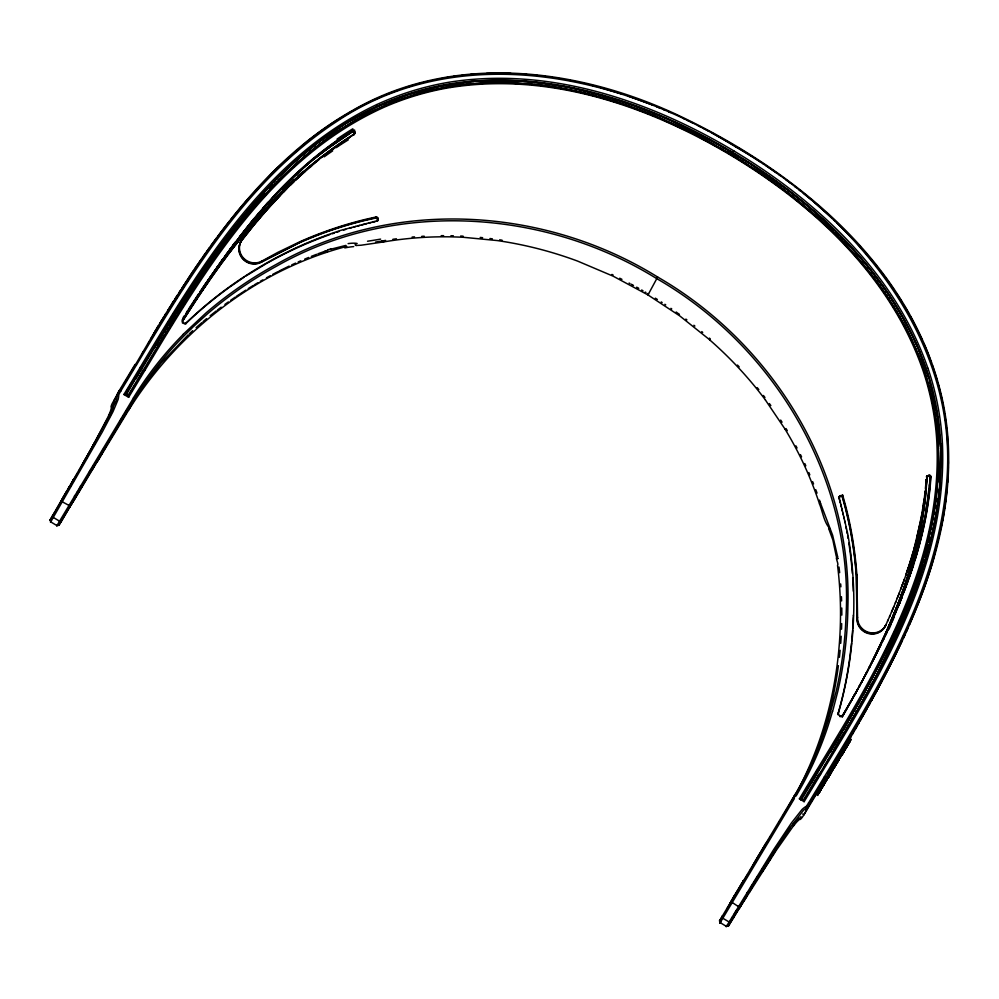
<?xml version="1.0" encoding="UTF-8"?>
<svg xmlns="http://www.w3.org/2000/svg" width="999" height="999" viewBox="0 0 999 999"><rect width="100%" height="100%" fill="white"/><g stroke="black" fill="none" stroke-linecap="round" stroke-linejoin="round"><path stroke-width="1.5" d="M948.376 463.461L947.377 435.864M856.967 618.518L857.567 617.382A14.997 14.498 28.2 0 0 886.063 624.587L885.464 625.724A14.997 14.498 28.2 0 1 856.967 618.518L856.28 576.136A392.495 379.295 28.2 0 0 845.166 507.43L842.082 496.291L842.681 495.154L840.321 495.704A1.498 1.449 28.2 0 0 839.272 497.49L838.661 498.626M857.567 617.382L856.88 574.999M948.313 467.27L947.576 482.654M841.52 629.22L841.695 623.576M853.321 615.184L853.296 616.283M853.258 617.382L852.721 628.271M926.023 479.508L925.623 488.099M926.023 480.119L925.561 488.811M930.007 478.196L930.119 476.186M930.331 477.609L930.319 477.734A1.498 1.449 28.2 0 0 928.446 476.311L926.36 476.785M926.61 476.336L929.058 475.174A1.498 1.449 28.2 0 1 930.918 476.723C928.583 516.283 918.131 554.982 904.033 591.883M930.131 477.435L929.744 482.205M840.721 643.306L841.183 636.276M926.972 475.661C925.311 503.284 920.017 530.656 911.6 557.017M118.669 395.979L118.631 396.503A17.408 16.821 28.2 0 1 118.094 399.525L112.987 411.7L102.148 432.23L50.487 522.265L51.424 520.854M852.584 630.406L851.722 641.008M116.983 396.291L116.945 396.84A15.697 15.172 28.2 0 1 116.296 400.025L108.317 417.557L89.336 452.16M929.882 481.318L925.436 516.108L916.033 555.606M939.897 484.265L940.733 451.848M925.349 492.095C923.163 520.117 916.982 547.714 908.491 574.462M925.661 486.326L926.048 481.568M926.298 481.106L925.549 489.448M939.884 484.815L940.671 449.962M929.42 486.201L929.582 484.203M937.324 485.089L937.349 485.439A366.396 354.595 31.6 0 1 936.812 491.296M939.859 485.114L938.66 496.953M939.797 485.564L936.388 512.674L930.106 542.432M947.277 486.563L945.566 502.31M937.299 486.038L937.287 486.188A371.166 358.067 26.9 0 1 929.832 532.617L929.47 534.552M929.245 488.199L928.171 497.977M839.435 657.305L840.134 650.312M923.675 503.409L924.1 499.15M851.523 643.131L849.774 657.941A420.217 406.094 28.2 0 1 838.099 713.473A2.498 2.423 28.2 0 0 838.086 714.784M924.649 495.841L925.199 491.096M925.436 490.634L921.153 519.043L914.272 547.677M923.513 504.732C915.746 569.355 889.56 630.069 859.003 686.937M924.325 509.278L924.649 506.618M938.448 498.414L935.027 520.054M927.921 499.862L922.189 531.705L913.024 565.434M838.411 665.646C834.202 697.652 826.111 729.183 813.973 759.115M945.379 503.621L944.617 508.966M923.538 504.133L924.038 500.586M922.614 510.052L923.363 505.319M944.405 510.302L942.556 521.053M922.202 512.412L916.732 538.299M920.379 528.284L924.387 502.097A318.369 307.979 11.4 0 0 925.311 491.471M920.803 527.884L924.999 501.56L926.885 477.472C925.361 515.022 916.807 551.997 904.207 587.3M942.307 522.402L933.241 559.865M934.602 522.465L931.905 535.089M928.733 541.658L929.32 538.923M927.484 541.92L927.696 540.958M928.059 540.584L920.216 570.392L909.527 601.648M929.994 532.017L928.558 538.386M927.259 542.894L919.954 570.679L910.551 598.851M925.586 549.138L927.172 542.332M928.121 544.393L925.149 556.668M929.107 535.864L928.658 537.787M931.518 536.625L930.581 540.496M928.421 538.748L927.859 541.246M928.096 540.297L928.333 539.335M863.024 700.449C889.122 652.971 912.262 603.296 925.249 550.499M927.721 541.62L926.885 545.054M930.281 541.858L929.619 544.368M927.472 542.582L926.135 547.902M929.794 543.781L928.358 549.175M926.498 546.403L924.687 553.059M923.688 562.1L924.412 559.378M928.546 548.576L927.572 552.047M832.617 711.425L837.849 691.183A419.78 405.656 28.2 0 0 847.889 606.655C852.047 472.115 773.026 343.506 657.654 277.035C544.255 206.618 393.406 197.727 276.211 264.423A419.78 405.656 28.2 0 0 206.006 312.949L183.142 334.353M928.021 550.499L926.772 554.907M925.374 550.749L920.366 567.682M914.884 546.54L910.189 561.663M927.234 553.359L925.948 557.779M921.777 568.868L922.939 564.81M926.423 556.218L925.111 560.626M923.875 555.894L922.214 561.563M915.171 559.365C923.213 532.717 928.908 505.232 930.556 477.41A1.498 1.449 28.2 0 0 928.683 475.861M911.55 564.435L909.827 570.179M925.598 559.065L924.55 562.537M915.621 557.042L912.574 566.87M932.816 561.326C914.909 621.965 885.052 678.246 852.909 732.404M828.009 721.216L836.213 691.158A418.881 404.807 28.2 0 0 845.953 617.644C854.232 480.082 774.924 346.503 656.73 278.621C543.781 208.479 393.519 199.6 276.773 266.046A418.381 404.308 28.2 0 0 206.83 314.398L191.396 328.446M921.39 570.217L912.636 596.977L904.307 618.681M912.212 555.881L905.868 575.099M924.475 562.862L922.789 568.219M923.888 564.76L921.577 572.002M921.353 564.385L919.579 570.017M908.715 566.308L910.426 561.213M908.928 573.051L907.092 578.771M912.112 568.306L912.524 567.095M908.69 574.263L905.181 584.477M911.637 569.742L912.062 568.518M922.114 570.417L920.329 575.774M908.416 578.359L903.521 592.732M913.498 565.247L898.688 605.357M919.467 570.479L916.782 578.421M908.341 567.457L905.631 575.549M907.442 570.479L908.953 565.846M911.175 571.178L911.6 569.954M911.138 571.378L908.765 578.321M918.543 573.276L915.808 581.218M920.878 574.188L919.692 577.659M906.805 579.994L898.488 602.847M910.663 572.814L908.266 579.745M919.617 577.946L918.406 581.418M918.331 581.693L918.98 579.82M904.008 580.169L906.23 574.425M904.857 585.701L903.208 590.134M904.357 587.125L902.172 592.981M908.228 579.919L906.755 584.003M915.696 581.63L911.637 592.719A612 591.982 33.4 0 1 905.331 608.728M917.744 583.291L916.42 587.025M907.729 581.343L906.243 585.414M917.669 583.553L914.36 592.632M719.942 923.064L794.43 798.488M902.347 584.765L904.257 579.707M904.619 579.033L898.888 593.93M902.834 591.396L901.148 595.804M902.322 592.819L900.087 598.638M906.193 585.589L904.669 589.66M912.811 589.56L913.835 586.788M905.156 588.411L905.681 587M915.658 589.16L913.873 593.906M900.636 589.36L902.596 584.315M902.134 596.628L898.725 605.644M904.145 591.071L904.632 589.822M900.748 597.065L885.701 633.354L867.794 670.317M911.662 592.732L911.525 593.081A619.005 597.377 24.7 0 1 905.231 609.04M914.185 593.131L913.498 594.917M904.107 591.233L903.071 593.893M913.111 595.928L913.423 595.154M899.687 599.887L897.939 604.258M903.571 592.644L902.534 595.304M912.724 596.927L911.55 599.962M902.497 595.454L900.886 599.512M897.09 598.513L899.125 593.481M899.5 592.807L895.254 603.071M896.827 607.08L898.051 604.12M901.947 596.853L898.213 606.131M911.163 600.961L911.475 600.187M910.763 601.972L911.088 601.198M897.489 605.531L892.806 616.97M910.364 602.984L910.688 602.197M917.382 605.731C943.805 540.896 957.616 468.481 942.282 399.125C913.223 269.48 802.759 176.336 688.274 120.142C585.564 68.881 455.919 50.574 352.697 110.365C283.117 149.475 231.393 213.287 187.949 278.921M909.964 603.983L910.289 603.196M841.033 737.836C894.08 648.701 945.978 550.412 940.733 443.581M909.565 604.994L907.929 609.003M901.91 597.602L895.753 612.362M916.682 607.479L909.29 625.112M908.341 608.004L908.753 607.005M895.604 610.252L891.42 620.267M899.525 602.959L896.852 609.427M838.311 760.289L839.51 758.378L836.962 763.099M907.866 609.215L903.733 619.005M812.274 763.224L813.411 760.489M895.853 601.935L891.445 612.162M901.21 626.123L903.783 619.917M898.576 622.439L899.812 619.467M907.042 611.213L902.871 620.991M892.007 622.202L894.367 616.583M895.466 612.724L896.815 609.552M891.695 611.713L893.98 606.493M832.929 766.071L833.978 764.26M901.91 616.945L903.583 612.999M902.01 616.67L903.683 612.699M899.912 625.799L903.258 617.794A617.132 596.803 30.9 0 0 909.602 601.685M891.495 620.167L888.598 626.823M895.429 612.837L892.631 619.293L896.128 611.675M898.039 633.491L899.624 629.807M108.779 415.472L88.574 453.946M889.485 616.695L892.057 611.026M889.01 629.17L891.42 623.601M833.466 765.197L834.49 763.386M890.084 623.451L887.162 630.094M894.03 616.121L891.195 622.564M902.809 621.178L899.35 628.945M898.563 624.575L900.199 620.891M898.188 629.782L885.351 657.554M902.397 638.511L904.07 634.727M887.487 621.216L890.097 615.559M901.935 623.164L898.463 630.918M893.618 634.028L894.942 631.068M908.316 627.322L906.355 631.718M891.645 638.086L893.256 634.477M887.212 630.007L881.218 643.094M889.684 626.161L893.118 618.618M896.802 628.508L898.463 624.825M109.128 418.306L109.428 417.644M885.464 625.724L888.099 620.079M888.248 629.095L889.697 625.923M891.408 638.948L892.294 636.987M896.715 628.758L893.193 636.363M897.564 632.904L898.401 631.081M905.369 633.903L903.383 638.249M888.223 629.17L882.167 642.07M886.563 632.954L890.047 625.486M888.386 645.217L891.12 639.285M889.597 642.869L890.958 639.934M893.156 644.355L894.804 640.771M884.277 636.538L879.694 646.328M894.929 632.679L889.497 644.193M895.741 636.85L896.59 635.027M896.74 650.973L899.025 646.028M885.214 635.664L886.725 632.417M889.11 649.712L903.121 617.981A612.474 591.346 24.8 0 0 909.427 601.898M895.678 637L893.893 640.796M897.464 649.487L880.768 683.266M902.372 640.409L897.814 650.024M886.712 648.938L888.086 646.016M886.85 648.751L888.236 645.816M883.391 639.66L886.925 632.267M887.174 647.814L881.83 658.978M892.956 642.769L893.83 640.933M893.855 657.092L896.165 652.21M884.864 652.846L886.101 650.237M879.732 646.266L871.852 662.362M886.225 650.049L882.979 656.73M891.283 640.496L887.611 648.089M892.02 644.73L892.906 642.894M891.071 646.69L891.97 644.855M733.141 152.36L731.693 155.082M880.194 646.278L883.765 638.973M887.324 653.508L883.441 661.463M731.693 154.857C652.072 106.106 547.902 70.242 450.174 86.389A285.065 275.487 28.2 0 0 383.691 106.056C291.671 146.603 229.308 230.707 177.61 313.636M893.268 658.316L875.524 693.181L855.269 729.32M889.172 650.611L890.072 648.776M896.915 651.86L891.845 662.1M880.581 645.354L875.012 656.555M881.081 660.614L883.104 656.555M885.701 651.985L887.537 648.276M889.122 650.736L887.237 654.532M873.451 659.165L875.037 655.968M876.947 652.797L880.556 645.591M881.505 665.359L883.516 661.35M835.301 765.384L834.352 767.032L835.951 764.26M879.894 663.036L881.193 660.451L867.494 686.987M885.626 652.16L880.843 661.675M887.199 654.645L885.289 658.428M876.473 653.683L877.097 652.422M877.859 667.057L879.157 664.485M881.568 665.259L877.072 674.113M871.041 663.96L871.877 662.325M879.257 664.335L867.182 687.574M885.251 658.541L883.316 662.325M873.7 659.228L877.322 652.122M841.258 755.931L842.057 754.745M869.43 667.145L870.241 665.546L868.618 668.731M873.925 658.728L874.562 657.467M891.058 663.673L888.673 668.343M873.388 659.765L874.2 658.154M883.278 662.424L881.33 666.221M872.951 660.614L873.276 659.977M880.781 661.825L877.859 667.482M878.62 671.103L875.574 677.022M871.74 662.949L872.564 661.363M875.236 672.215L871.253 679.907M882.279 664.372L880.319 668.156M870.429 665.546L874.063 658.541M847.714 745.179L850.386 740.759L847.289 745.629L845.841 744.767L846.39 743.855L845.379 745.803M887.874 669.892L885.701 674.088M792.956 798.064L719.442 920.978L720.779 918.955M866.145 673.488L866.995 671.877M870.803 664.772L867.144 671.753M880.281 668.244L878.308 672.04M848.351 740.783L848.913 739.897L850.224 740.858L851.073 739.447C849.762 736.887 846.528 741.67 849.6 741.608L850.224 740.858M866.97 671.902L862.824 679.819M869.804 666.695L870.304 665.734M877.796 667.607L874.837 673.251M874.063 679.919L875.624 676.935M869.255 667.732L870.092 666.146M159.066 339.535L158.903 339.835A66.084 0.849 -59 0 1 156.319 344.655M836.925 745.079L836.6 745.679A66.608 0.874 -59 0 1 834.265 750.049M874.113 679.844L869.455 688.611M878.271 672.115L876.26 675.898M884.964 675.474L882.791 679.607M748.014 893.131L728.259 926.248L747.127 895.791M820.029 791.196L820.354 790.534L817.469 795.454L821.24 789.023M69.218 486.775L49.962 520.204L52.41 516.283M90.06 451.223L95.23 441.745A2.997 2.897 28.2 0 0 95.03 444.068M865.896 674.088L867.269 671.515M866.745 672.502L867.582 670.916M843.568 748.85L841.096 752.896M842.869 753.396L847.414 745.791M877.709 689.06L882.055 680.968M102.785 451.436L58.741 525.499L61.251 521.565M863.66 678.234L861.138 682.966M875.236 677.834L876.223 675.973M848.775 743.468L843.606 751.922M865.221 675.361L865.733 674.4M871.765 679.02L873.251 676.248M874.2 679.77L875.199 677.909M829.844 774.737L830.856 773.126L827.746 778.283L834.227 767.02L832.754 766.146L829.782 770.991M876.985 690.421L874.824 694.48M64.448 495.129L60.664 502.047A2.997 2.897 28.2 0 1 61.426 501.423M70.642 485.014L71.453 483.516M71.641 483.179L73.639 479.445M86.076 457.892L82.318 464.81A2.997 2.897 28.2 0 1 83.367 463.773M150.837 339.161L152.298 336.438M152.46 336.126L153.272 334.615M153.596 334.016L156.119 329.707L154.033 333.678M69.58 505.032A2.997 2.897 28.2 0 1 69.443 507.704L72.365 502.272A2.997 2.897 28.2 0 0 72.665 500.062M61.301 521.49L82.817 484.877A2.997 2.897 28.2 0 1 80.345 486.263M92.12 468.094A2.997 2.897 28.2 0 1 91.858 470.454L95.941 463.049M99.525 457.829L105.257 447.639A2.997 2.897 28.2 0 1 103.446 448.938M57.368 525.037L56.693 526.023L133.441 398.027L134.54 399.15L128.834 409.802L97.065 462.087M185.864 323.876L186.563 322.552A423.014 408.791 28.2 0 1 266.558 263.062A404.483 390.871 28.2 0 1 341.159 230.245L377.023 220.767A1.498 1.449 28.2 0 0 378.109 219.006L377.847 218.057A1.498 1.449 28.2 0 0 376.061 216.97L366.158 219.206A392.495 379.295 28.2 0 0 300.05 241.671L277.747 252.41L262.163 260.951L261.551 262.088A14.997 14.498 28.2 0 1 241.783 240.409L257.879 220.017M354.258 134.378A1.498 1.449 28.2 0 0 354.308 133.479L354.033 132.455A1.498 1.449 28.2 0 0 351.785 131.531L352.397 130.407A1.498 1.449 28.2 0 1 354.645 131.319L354.92 132.343A1.498 1.449 28.2 0 1 354.295 133.916L353.683 135.052M354.033 132.455L354.645 131.319M354.308 133.479L354.92 132.343M365.559 220.342L375.449 218.094L376.061 216.97M377.335 221.266A1.498 1.449 28.2 0 0 377.497 220.142L377.847 218.057M377.497 220.142L378.109 219.006M736.313 146.741L736.013 147.14C619.63 74.475 459.115 40.06 337.849 120.754C248.351 178.921 191.658 272.565 138.074 362.312L120.817 390.934L118.993 391.084M840.321 495.704L839.709 496.84L842.082 496.291M928.446 476.311L929.058 475.174M930.306 477.859L930.918 476.723M730.719 902.222L730.169 903.233A2.997 2.897 28.2 0 1 730.818 902.509M740.858 885.539L741.77 883.84M741.945 883.491L742.682 882.142M742.881 881.568L743.593 880.431A2.997 2.897 28.2 0 0 743.194 881.667M752.846 865.683L753.758 863.985M753.945 863.648L757.592 857.204M763.149 848.651L765.709 843.78L757.717 856.98M765.796 843.643L766.071 843.218A2.997 2.897 28.2 0 0 765.721 845.266M837.749 714.123L838.461 712.799A2.498 2.41 28.2 0 0 843.006 714.772L845.579 710.376M832.479 711.388A370.991 358.516 28.2 0 1 796.603 795.017L795.029 794.53L787.249 808.703M843.006 714.772L842.194 716.832M739.098 905.643A2.997 2.897 28.2 0 1 739.098 908.615L743.206 901.21M863.873 677.846L867.519 671.078M750.749 887.262A2.997 2.897 28.2 0 0 752.722 885.951L749.799 891.395A2.997 2.897 28.2 0 1 746.802 892.694M772.564 855.556L775.998 849.275A2.997 2.897 28.2 0 1 774.65 850.361M814.06 783.341L842.07 736.001M818.905 788.998L820.404 789.897L818.905 788.998L825.087 778.721M824.637 779.457L826.273 776.573M820.142 790.371L818.643 789.472L816.97 792.607L818.468 793.506L834.227 767.02M836.388 760.626L837.836 761.488L833.703 768.531L832.242 767.657L832.642 766.907M818.468 793.506L820.991 788.973M835.514 762.237L834.889 763.348M822.102 787.799L828.608 776.698M826.735 779.47L823.638 784.602M825.399 782.167L823.026 786.288M825.574 781.867L824.3 780.544M825.898 781.193L827.572 778.059M841.433 752.559C842.07 750.436 844.43 753.958 841.995 754.67M843.568 749.138C840.871 753.421 844.492 747.177 842.894 749.849M844.992 745.928L845.504 745.079L846.952 745.941L842.956 752.846L841.458 752.035L845.966 744.105L848.014 740.908L849.462 741.77L851.073 739.447M832.329 770.853L833.278 769.093L832.067 767.744M836.55 763.511L834.952 766.071L836.151 764.16M838.124 761.25L839.372 758.94L837.874 761.288M859.44 686.126L860.301 684.527L859.165 686.65M863.348 678.845L864.197 677.285M867.232 687.474L860.676 699.55M837.112 759.003L838.523 756.83M831.705 771.553L833.528 768.618L831.905 767.544M873.138 681.755L871.078 685.539M840.609 753.696L839.834 755.044L841.121 752.784M158.479 340.634L158.616 340.384A66.121 0.837 -59.1 0 0 159.703 338.112M861.638 681.992L862.499 680.419L859.053 686.725M870.166 681.992L863.935 693.356M836.163 746.49L836.238 746.353A66.646 0.824 -59.1 0 0 837.437 743.893M866.345 694.38L867.382 692.457M878.62 687.374L876.56 691.146M860.614 683.828L864.247 677.172M855.094 694.143L858.591 687.699M863.036 695.217L865.171 691.308M870.029 687.462L871.053 685.601M857.741 689.26L842.294 716.857M833.878 745.454L833.266 746.565M871.29 700.973L875.261 693.518M160.127 342.819L160.34 342.42A58.566 0.737 -59.1 0 1 158.504 345.804M863.086 695.142L843.643 729.445M868.98 689.385L870.004 687.524M864.809 697.202L861.6 702.996M854.295 695.541L856.018 692.407M868.955 689.435L866.87 693.219M869.929 703.446L868.581 705.893M857.379 689.685L860.988 683.154M852.547 698.688L853.421 697.115L848.139 706.53M862.349 701.673L851.048 721.678M855.569 692.994L856.43 691.433M862.337 696.216L863.898 693.431M865.783 695.179L863.66 698.95M860.002 705.868L861.625 702.946M872.651 698.214L870.741 701.635M867.232 708.316L865.309 711.75M854.17 695.404L857.741 689.01M856.705 706.643L858.865 702.772M89.86 451.585L79.158 470.479M854.682 694.555L852.934 697.664M859.128 701.922L860.701 699.138M856.742 706.58L853.97 711.463M861.513 702.772L862.574 700.898M858.416 708.691L855.931 713.086M869.505 703.845L867.656 707.105M864.672 712.886L862.137 717.357M86.364 457.38L86.975 456.293M90.547 450.025L95.217 441.745M87.974 454.545L86.001 458.391M850.998 700.998L854.532 694.73M858.253 703.446L859.065 702.035M860.926 703.796L861.475 702.846M90.534 449.925L88.087 454.345A6.044 5.844 28.2 0 1 88.499 454.37M84.44 461.138L85.39 459.478M851.173 700.774L852.047 699.225M847.239 708.104L845.828 710.576M89.198 452.285L71.166 483.628M84.378 461.263L83.891 462.112M850.286 702.322L851.36 700.324M856.593 706.355L857.404 704.957M852.896 713.361L848.975 720.192M858.703 707.704L859.802 705.781M853.421 717.494L854.27 715.996M826.66 776.735L826.235 777.497L826.697 776.822M865.259 711.313L866.433 709.253M860.326 720.541L861.538 718.431M829.919 774.787L829.457 775.486L831.368 772.277M70.442 485.377L69.48 487.05M848.476 705.481L850.823 701.248M845.566 711.038L842.956 715.571M853.433 717.469L850.886 721.89M844.605 746.653L845.504 745.079M842.856 750.199L843.743 748.651M845.291 745.654L846.702 743.206M834.952 765.933L836.6 763.161M849.6 741.608L845.341 748.95L846.19 747.552M151.311 338.436L152.323 336.663M68.057 489.498L69.418 487.15M792.257 800.199C815.271 760.439 829.707 715.983 836.363 670.604C841.408 635.801 841.92 600.324 837.549 565.434C839.297 564.123 834.128 556.418 837.612 556.78M847.189 707.729L849.237 704.033M854.095 710.726L854.907 709.315M855.893 712.599L857.005 710.676M834.54 763.536L833.491 765.184L834.053 764.135M862.924 715.384L864.085 713.361M857.941 724.7L859.128 722.639M64.51 495.017L65.31 493.643M77.635 473.139L74.962 477.772M845.878 709.977L848.176 705.868M850.411 722.776L845.978 730.419M833.591 764.872L834.128 763.998M838.71 756.867L840.484 753.845M835.152 765.596L835.763 764.585M840.147 757.729L842.219 754.282M72.727 481.618L74.413 478.708M844.143 712.986L846.615 708.578M850.723 716.545L852.397 713.673M846.74 724.063L847.876 722.09M853.633 716.495L854.757 714.572M848.351 726.273L850.062 723.326M833.616 765.009L834.989 762.537M860.651 719.292L861.762 717.382M856.767 726.723L853.895 731.693M843.231 752.622L844.093 751.323L842.469 750.736M65.497 493.319L66.121 492.245M69.206 487.687L67.92 489.747M82.792 464.011L82.405 464.672M833.765 764.772L834.39 763.548M845.703 745.416L846.315 744.155M71.179 483.441L68.294 488.548M71.516 483.017L73.639 479.445A2.997 2.897 28.2 0 0 73.414 481.78M65.459 494.093L67.52 490.422M65.934 493.131L58.029 506.78M795.029 794.53L794.055 796.191M842.132 716.433L844.03 713.024M796.503 794.954L795.529 796.615M848.188 720.891L849.862 718.019M843.918 728.895L845.629 725.961M850.798 721.365L852.209 718.955M846.665 729.17L844.942 732.105M841.595 752.172L842.157 751.485M852.534 734.028L853.933 731.593M837.637 761.675L839.51 758.378M63.661 497.027L64.323 495.904M62.575 498.888L62.113 499.662M72.527 501.985L75.312 497.29A6.031 5.832 28.2 0 0 74.376 496.053M841.17 733.666L843.93 728.858M834.59 763.211L834.889 762.649L834.265 763.723M849.837 738.598L852.821 733.516M819.505 792.132C817.994 794.055 821.69 788.748 820.429 790.346M835.863 764.385L836.375 763.536M831.081 772.839L832.267 770.978M844.093 751.323L842.731 753.546M55.869 510.439L57.318 507.979M55.132 511.688L53.759 514.01M657.654 277.035L647.976 294.93L679.707 315.871L709.577 339.71M376.735 104.608A290.06 280.307 28.2 0 1 449.887 82.093C549.138 66.621 649.275 100.4 733.766 150.861L732.554 152.972L732.954 152.472M847.327 722.364L843.93 728.121M842.232 731.755L838.735 737.786M849.088 724.275L847.939 726.223M829.307 772.277C830.057 770.953 828.658 773.476 830.743 773.476L829.607 775.137M841.47 752.359L840.072 754.782M850.661 737.175L851.198 736.263M825.649 781.73L826.71 779.919M832.279 770.704L831.83 771.465L830.356 770.579M96.041 462.874L97.602 460.264M733.104 897.789L734.09 896.103M740.247 886.588L740.659 885.888A2.997 2.897 28.2 0 0 740.346 886.662M786.65 809.714L783.191 815.534M846.228 729.133L847.939 726.236M841.071 738.748L843.493 734.64M854.769 729.345L849.088 738.835M848.513 740.846L850.137 738.074M836.413 763.436L836.987 762.474M843.606 752.147L842.594 753.77L842.956 753.071M846.553 747.202L847.464 745.604M734.253 895.816L735.913 893.056M791.533 801.46L789.734 805.594M839.672 736.113L834.028 745.679M841.508 737.911L836.338 746.603M828.783 773.401L829.42 772.277L829.095 772.814M845.429 745.654L846.141 744.455M830.906 773.164L830.444 773.925M830.768 773.376L829.694 774.974M53.459 514.51L52.597 515.959M841.071 732.929L842.781 730.057M837.961 738.998L835.389 743.306M842.769 734.939L844.492 732.042M835.164 762.2L834.64 763.373M840.921 753.171L841.408 752.297M845.504 745.878L846.253 744.317M819.542 791.82L819.942 791.146L819.43 792.257M837.062 762.374L837.549 761.525M145.492 367.632L143.868 370.342M146.703 365.609L149.226 361.401M149.862 360.327L151.199 358.104M778.995 822.564L779.894 821.053M838.773 736.775C892.532 646.403 945.466 546.241 937.861 437.787A285.065 275.487 28.2 0 0 924.1 370.055C891.57 276.099 815.059 204.62 731.58 154.508L731.018 155.407C647.577 105.619 548.663 71.978 450.649 87.487M835.526 761.625L837.299 758.653M847.839 740.921L849.799 737.712M845.566 745.641L846.64 743.78L845.903 745.017M819.679 791.583L820.654 789.972M842.457 753.883L841.682 754.682L840.271 753.783M847.764 745.029L847.302 746.053M133.441 368.281L134.341 366.795M131.718 371.153L132.567 369.742M142.258 353.571L143.344 351.76M138.249 371.978L138.674 371.266M140.547 375.886L139.76 377.197M140.946 375.224L141.346 374.55M141.758 373.863L142.17 373.176M143.007 371.778L143.431 371.066M151.86 356.993L155.357 351.173M839.734 735.039L801.248 798.713L799.4 798.838L816.171 771.028C877.584 670.054 944.592 560.327 936.562 437.525A283.579 274.038 28.2 0 0 922.876 370.142C890.446 276.523 814.185 205.344 731.018 155.407M837.037 739.647L838.198 737.737M831.755 749.475L834.515 744.755M840.459 738.798L837.574 743.581A66.121 0.824 -59 0 1 837.374 744.317M834.09 750.436L835.751 747.577M848.051 740.646L827.921 773.85M848.238 740.783L848.638 739.859M840.659 753.82L841.695 751.822M839.709 755.619L840.908 753.608M122.253 386.863L113.287 401.735A15.972 15.435 28.2 0 0 111.014 406.868M123.814 384.265L129.296 375.187M130.894 372.54L130.082 373.876L156.206 329.333M450.636 87.45A283.566 274.026 28.2 0 0 384.503 107.055C272.315 157.318 206.406 267.495 145.792 368.868L128.646 397.302L123.913 394.48C190.21 285.027 256.019 161.938 376.723 104.57M134.64 377.984L134.266 378.609L135.727 379.033L157.417 342.819M135.402 376.71L135.789 376.061M162.038 334.066L125.762 394.343L123.913 394.48M159.815 337.862L160.252 337.15M155.107 346.628L155.544 345.916M162.213 338.748L164.148 335.539M128.646 397.302L127.922 395.629L166.471 331.718M162.275 338.636L161.85 339.335A65.235 0.824 -59.1 0 1 159.528 343.756M138.237 379.707L137.874 380.319L143.581 369.667L145.055 370.105M138.611 379.096L139.373 377.834M129.258 394.593L136.314 382.917M89.423 471.903L90.822 469.592M80.644 488.424L82.817 484.89M97.64 460.189L134.54 399.15M73.239 501.673L99.425 457.979A6.031 5.832 28.2 0 1 98.414 457.942M766.171 843.905L768.556 839.959M769.705 838.036L770.841 836.151M755.856 861.026L759.889 854.145M761.163 852.222L762.449 850.087M763.711 848.001L764.959 845.941M805.818 789.435L808.166 785.551M801.023 800.274L832.791 747.627M820.529 774.45L804.12 801.673L803.408 799.999L819.055 774.025L820.529 774.45C881.705 673.95 947.926 565.259 942.407 443.206A290.072 280.319 28.2 0 0 927.971 368.294M803.958 800.261L805.519 797.664M807.08 795.067L808.653 792.469M810.214 789.872L812.562 785.976M833.228 751.772L834.59 749.5M736.013 147.14C856.155 215.722 963.048 343.381 945.891 489.572C934.864 595.104 878.446 687.974 824.387 776.76L808.715 802.734L809.827 803.845L803.758 815.072M806.568 807.567L808.129 804.969M836.113 760.651L837.424 758.453M844.654 746.478L846.103 747.339L846.952 745.941M817.557 791.982L815.871 794.655L817.806 791.208M828.496 773.613L829.033 772.814M835.451 762.037L834.939 762.911M817.432 792.419L804.12 814.485L802.647 814.06M837.724 761.275L838.573 759.839M841.682 754.682L842.956 752.846M822.09 787.587L823.126 785.863M820.778 790.009L825.049 782.592M827.447 778.77L826.086 777.672M834.627 767.057L838.061 761.363M147.914 344.18L149.101 342.207M127.223 390.259L128.784 387.674M130.345 385.077L131.918 382.492M160.315 337.025L164.46 330.194M126.324 394.605L141.433 368.381L140.335 367.27M156.806 348.751L158.317 346.141M159.328 344.468L160.202 343.032M103.072 451.186L105.245 447.652M752.397 866.745L753.733 864.31M756.168 860.314L754.894 862.412A6.031 5.832 28.2 0 1 755.669 862.487M727.06 908.678L730.918 902.297M733.728 897.077A2.997 2.897 28.2 0 0 733.091 897.801L731.081 901.535L735.726 894.13M736.063 893.581L738.536 889.684M739.285 888.448L743.019 882.267M745.229 878.62L747.414 874.999M750.274 870.254L751.698 867.906M754.757 862.636L754.145 863.648M810.851 781.106L811.225 780.481M814.098 783.416L814.485 782.779M815.284 781.468L815.684 780.806M749.287 892.244L749.799 891.408M824.949 778.983L829.557 771.678L828.159 773.713M825.823 778.021L825.374 778.758C825.773 775.649 828.658 780.207 829.557 775.386M833.94 765.172L835.052 763.323M837.924 760.938L838.323 760.239M820.191 790.733L820.616 790.097M843.019 752.884L843.418 752.222M841.645 755.419L838.511 759.977M156.031 329.558L158.329 325.836M151.111 338.848L153.471 334.952M157.417 342.807L159.166 339.922M156.331 344.717L161.513 336.089M158.591 340.896L159.753 338.973M732.18 899.999L731.593 900.948M813.623 776.523L814.048 775.823M816.795 771.29L817.994 769.317M816.92 778.758L817.769 777.347M818.206 776.635L818.643 775.911M819.992 773.688L821.79 770.729M824.325 766.57L825.624 764.435M826.298 763.323L829.732 757.667M743.368 900.948L744.779 898.625M831.455 768.743L832.017 767.819L833.478 768.693M833.391 765.833L835.301 762.587M825.773 778.633L826.722 777.072M828.671 773.85L829.682 772.19M831.767 768.743L832.841 766.982M836.35 763.835L835.201 765.734L833.853 764.972L834.727 763.361L836.175 764.235M157.268 327.522L160.227 322.714M153.958 334.166L155.482 331.668M164.335 330.294L166.696 326.411M166.284 331.88L168.644 328.009M161.938 340.159L162.812 338.736M120.267 420.916L121.828 418.356M848.251 744.292L850.124 741.158L848.576 740.234M159.803 323.351L161.726 320.254M155.994 330.831L156.506 329.982M166.221 327.31L174.213 314.21M160.989 337.063L167.407 326.511M168.219 328.846L173.589 319.967M169.393 326.935L176.161 315.809M841.782 751.76L843.056 752.746L842.207 754.145L840.771 753.283M831.218 772.527L831.655 771.752M161.114 321.228L165.409 314.273M163.262 317.744L163.799 316.883M157.03 329.133L157.555 328.284M156.718 329.707L158.079 327.422M167.395 325.399L172.415 317.232M162.687 334.166L165.047 330.319M165.434 334.428L166.309 333.017M123.277 415.996L123.951 414.897M765.172 866.158L767.257 862.774M158.616 326.548L159.166 325.662M165.996 333.666L172.44 323.276M125.212 412.837L125.799 411.888M721.99 917.007L721.078 918.468M805.256 806.992L804.807 807.267A17.92 17.308 28.2 0 0 801.922 809.627L791.42 822.976L773.713 849.512L726.198 926.76L727.085 925.461M809.465 804.42L825.486 777.871L824.387 776.76M838.698 759.677L839.16 758.903M165.135 314.66L168.169 309.815M160.814 322.977L161.376 322.078M731.817 917.919L733.616 917.831L732.142 917.407M734.402 913.735L736.613 910.176M744.929 898.388L767.719 861.725M837.212 758.853L837.886 757.766M161.938 321.178L163.087 319.33M165.921 329.021L171.865 319.343M174.063 319.33L174.962 317.882M174.95 317.907L175.849 316.458M126.349 410.989L126.873 410.152M742.769 881.742L736.001 892.894A6.031 5.832 28.2 0 1 736.825 892.906M748.438 892.719L752.709 885.963M743.793 901.148L741.383 905.032A6.044 5.844 28.2 0 0 740.821 904.207M167.932 310.152L169.892 307.055M163.674 318.381L164.261 317.432M167.045 324.413L169.693 320.167M173.888 314.86L176.86 309.977L175.674 311.988M168.494 324.862L188.986 292.707M175.836 316.483L178.809 311.563M171.616 324.438L172.49 323.039M184.291 316.895L182.317 320.155L182.68 319.48A2.498 2.41 28.2 0 0 186.563 322.552M741.146 905.406L740.609 906.255M744.342 900.499L776.248 850.336L793.706 825.486M169.368 307.854L171.054 305.195M164.86 316.483L166.059 314.573M175.087 312.949L175.687 311.975M173.689 321.116L174.263 320.204M183.928 317.582L185.926 314.285M182.867 319.455L185.215 315.696M742.956 881.443L743.393 880.743M844.63 750.249L845.491 749.025M170.817 305.532L173.776 300.811M166.658 313.599L167.27 312.637M170.367 319.093L171.728 316.92M176.274 311.039L179.583 305.644M174.875 319.218L175.449 318.306M185.564 314.96L187.025 312.525M184.378 317.02L186.051 314.373M750.536 887.799L752.322 884.952M833.715 768.518L834.54 767.207M172.253 303.284L193.344 270.741M167.907 311.626L169.181 309.615M178.072 308.179L179.283 306.243M172.765 317.907L174.563 315.047M180.282 309.378L182.093 306.493M186.663 313.199L188.711 309.852M185.764 314.822L187.712 311.738M182.255 321.74L183.754 319.118M752.672 866.021L752.722 865.933A2.997 2.897 28.2 0 1 753.721 865.022M754.058 882.179L755.194 880.394M767.419 862.537L767.831 861.875M172.415 315.834L173.814 313.636M179.271 306.268C229.37 226.686 289.797 146.953 377.197 106.231M182.068 306.543L182.992 305.082M176.661 316.371L177.235 315.472M178.459 313.536L177.859 314.485L179.033 312.637M188.349 310.539L189.847 308.067M187.15 312.612L191.446 305.844M182.817 320.841L185.152 316.908M755.756 879.507L757.392 876.897M740.446 906.518L739.522 907.966M832.666 766.995L832.254 767.644M174.75 299.338L177.322 295.292M169.818 308.591L171.129 306.543M180.469 304.37L182.305 301.486M175.474 313.624L179.096 307.917M182.967 305.12L183.891 303.659M183.067 317.694L184.228 315.871M189.485 308.741L190.996 306.256M183.953 319.056L187.987 312.45M767.869 861.812L789.46 828.496L803.246 810.564A15.11 14.598 28.2 0 1 805.331 808.915L805.806 808.628M771.066 857.929L770.142 859.377M182.28 301.511L182.904 300.537M182.892 300.562L184.128 298.639M183.866 303.708L184.803 302.247M184.765 302.297L185.702 300.836M179.658 311.651L180.257 310.701M190.622 306.93L191.571 305.344M185.102 317.245C219.018 263.998 256.868 212.213 305.332 171.216M768.044 861.55L775.998 849.287M764.472 868.218L770.042 859.527A6.031 5.832 28.2 0 1 768.731 859.39M171.778 305.519L172.44 304.483M184.103 298.664L189.51 290.284L188.299 292.158M179.108 307.879L180.007 306.493M185.677 300.886L186.601 299.413M186.301 312.625L187.687 310.452M191.209 306.031L195.03 299.937M190.497 307.355L197.265 296.828M187.525 313.162L190.447 308.616M720.741 921.902L719.954 923.064M762.05 869.567L764.21 866.195M178.659 293.194L180.694 290.035M173.814 302.322L174.513 301.248M186.613 299.413L188.411 296.603M188.499 311.651L191.421 307.093M764.185 868.668L763.736 869.367M178.072 306.93L181.793 301.174M181.806 303.696L180.032 306.456L187.175 295.442M182.892 306.581L184.44 304.208M193.381 302.834L194.343 301.336M175.924 299.063L176.636 297.964M188.386 296.653L191.97 291.109M188.411 309.353L198.714 293.656M194.668 300.612L198.601 294.418M190.859 307.967L192.395 305.582M182.068 287.899L184.241 284.565M195.317 299.837L199.226 293.831M192.308 305.731L195.342 301.074M193.381 304.083L194.355 302.572M763.511 869.717L762.924 870.616M178.821 294.605L179.583 293.431M182.555 300L184.852 296.491M184.977 283.441L187.2 280.057M190.684 288.499L193.119 284.79M198.239 295.105L206.031 283.154M198.252 295.329L201.199 290.834M195.205 301.286L198.302 296.578M193.719 288.449L197.365 282.917M196.328 299.563L197.315 298.064M193.082 284.84L194.318 282.954M200.212 292.32L203.184 287.837M182.667 288.736L183.454 287.562M185.614 295.317L188.761 290.559M187.05 295.791L194.443 284.528M201.898 289.51L222.103 259.89M198.114 296.865L201.286 292.095M774.799 849.849L776.198 847.751M195.504 281.194L196.741 279.308M202.198 289.323L205.17 284.852M199.3 295.08L200.287 293.581M190.821 289.91L192.645 287.175M197.315 283.004L199.188 280.195M134.353 398.301L136.788 394.655M776.897 846.702L790.097 827.771M196.716 279.37L199.188 275.674M204.183 286.326L207.18 281.868M201.049 292.457L204.595 287.175M186.763 282.592L187.625 281.318M190.359 288.162L192.795 284.54M190.984 289.847L216.933 252.934L238.112 225.861M199.126 280.282L201.011 277.485M202.285 290.609L202.859 289.747M199.151 275.736L200.412 273.863M200.949 277.585L202.834 274.775M200.262 291.358L205.769 283.266M206.181 283.341L209.203 278.883M194.48 284.453L196.279 281.805M194.393 269.305L197.889 264.173M200.374 273.926L202.872 270.254M202.772 274.875L204.67 272.078M208.192 280.369L210.215 277.397M204.008 288.074L205.769 285.464M194.443 282.118C215.734 250.811 238.848 220.617 265.16 193.331M196.316 281.73L198.127 279.096M205.494 285.876L209.977 279.345M202.834 270.317L204.108 268.444M204.608 272.19L206.518 269.393M209.54 278.097L235.177 242.12M206.343 284.615L209.278 280.357M198.164 279.021L199.987 276.398M211.214 275.924L215.309 269.992M137.612 393.456L161.014 363.099L188.174 334.852M198.789 262.887L201.486 258.991M204.071 268.519L205.357 266.646M205.307 266.721L206.593 264.847M200.025 276.323L207.492 265.684M206.443 269.505L208.379 266.708M213.249 272.964L220.492 262.65M206.556 282.105L227.909 252.547L246.716 228.883M209.865 279.495L211.488 277.173M773.089 854.719L773.001 854.844A3.009 2.91 28.2 0 1 770.716 856.018M206.543 264.922L207.842 263.049M208.304 266.82L210.24 264.023M211.039 277.797L216.858 269.555M207.792 263.137L209.103 261.263M202.472 257.567L205.494 253.271M210.152 264.161L212.113 261.363M212.5 275.712L213.374 274.488M209.041 261.351L210.364 259.478M217.357 267.07L218.406 265.584M210.302 259.565L211.626 257.692M205.644 268.244L224.962 242.058M212.025 261.501L213.998 258.704M214.236 273.251L215.11 272.015M211.563 257.779L212.887 255.919M214.623 257.817L215.884 256.056M213.898 258.841L218.419 252.522M206.518 251.848L209.615 247.527M212.824 256.006L214.161 254.133M220.467 262.675L233.217 245.279M216.059 270.704L218.182 267.707M221.516 261.214L226.798 253.908M214.098 254.233L216.708 250.599M209.44 262.912L219.705 248.976M217.582 268.556L222.827 261.313M218.619 267.095L220.717 264.198M210.801 245.879L216.883 237.612M216.646 250.699L217.994 248.826M218.319 252.685L220.979 249.026M217.919 248.938L219.28 247.065M219.206 247.178L221.878 243.556M225.999 254.658L253.958 218.494M222.24 262.138L227.085 255.557M220.866 249.188L223.551 245.529M223.801 260.015L233.579 246.99M228.921 251.024L246.428 228.321M228.896 251.061L231.031 248.189M221.79 243.669L223.177 241.808M223.426 245.704L228.746 238.599M223.089 241.933L224.475 240.072M218.119 235.951L229.608 221.029M224.4 240.185L225.786 238.324M226.011 242.245L231.368 235.165M228.534 253.659L253.858 221.965M225.712 238.449L227.11 236.588M233.179 245.329L250.961 222.777M227.023 236.713L229.758 233.129M222.39 245.354L230.307 235.215M228.334 234.99L232.417 229.695M231.231 235.364L236.676 228.346M234.965 245.255L260.814 213.973M241.783 240.409L245.067 236.051M232.317 229.832L233.766 227.984M234.753 230.831L239.36 224.962M227.697 238.461L233.017 231.818M239.373 236.863L258.878 212.662M233.654 228.122L235.102 226.273M244.83 236.501L248.139 232.168M235.002 226.423L236.463 224.575M236.351 224.713L237.812 222.877M231.119 219.131L243.269 204.358M237.7 223.027L239.173 221.179M239.198 225.2L247.54 214.947A612 591.633 23 0 1 255.906 205.132M247.902 232.617L254.358 224.488M233.079 231.631L235.739 228.446M244.206 231.106L255.544 217.295M239.061 221.328L240.547 219.493M240.422 219.643L241.92 217.807M235.814 228.247L241.246 221.766A612.474 591.583 31.6 0 1 252.547 208.679M241.795 217.969L243.294 216.134M848.351 740.496L849.924 741.208M243.169 216.296L244.68 214.46M244.605 218.519L247.34 215.21A619.005 597.627 31.8 0 1 258.516 202.198L264.985 194.992M238.561 224.887L241.333 221.541A617.132 596.615 25.4 0 1 252.635 208.404M239.822 223.801L256.805 204.258M250.886 222.864L268.843 202.135M244.543 214.623L246.066 212.787M254.121 224.95L270.766 205.182M245.929 212.962L246.753 211.963M246.628 212.125L247.452 211.126M247.327 211.301L248.152 210.302M248.014 210.477L248.851 209.478M247.702 227.71L251.648 223.039M257.267 221.154C284.915 187.412 316.983 156.793 354.295 133.916M248.714 209.653L249.563 208.654M249.413 208.828L251.673 206.181M255.457 217.395L257.854 214.573M250.125 208.004L252.385 205.357M244.493 202.922L275.512 169.568L307.729 141.021M257.767 214.685L258.841 213.436M254.845 220.804L255.831 219.668M258.753 213.536L259.827 212.287M252.235 205.544L253.084 204.545M258.516 213.349L267.957 202.335M253.459 220.954L260.751 212.675M252.934 204.72L253.796 203.721M259.74 212.4L260.814 211.151M253.646 203.908L254.508 202.909M254.358 203.097L256.656 200.474M256.718 218.744C279.995 191.733 306.119 166.97 335.577 146.803M263.661 213.674L266.895 209.977M255.07 202.285L258.891 197.964M261.713 210.127L262.799 208.878M262.7 208.991L265.809 205.494M263.699 207.867L264.698 206.731M263.012 208.154C288.898 178.209 318.531 151.074 352.397 130.407M252.809 208.192L266.995 192.857M267.707 209.066L287.2 188.124M252.722 208.466L266.895 193.194M261.825 212.837L262.837 211.713M258.716 198.164L261.551 195.017M265.709 205.607L281.293 188.973M260.751 199.675L275.15 184.253M260.052 196.691L262.899 193.544M263.736 210.864L285.652 188.237L309.078 167.295M268.731 202.26L269.867 201.024M262.725 193.744L266.958 189.173M269.755 201.149L271.915 198.801M270.766 200.037L296.516 174.176M264.061 192.283L268.319 187.725M258.716 202.198L266.433 194.018M273.701 202.248L280.382 195.105M266.721 193.132L268.731 190.984M268.256 204.558L270.155 202.547M272.24 197.939C295.916 172.477 322.265 149.188 352.035 131.081A1.498 1.449 28.2 0 1 354.283 131.993M273.851 196.728L276.948 193.444M268.132 187.937L269.693 186.276M270.754 188.836L277.223 182.143M269.493 186.501L272.452 183.416M270.866 185.065L275.237 180.569M278.134 192.22L280.232 190.06M273.626 182.218L278.034 177.76M269.068 190.722L279.658 180.22M281.144 189.123L282.355 187.899M283.541 192.058C304.508 170.105 328.034 150.487 353.933 134.603M282.193 188.049L283.416 186.825M276.898 182.492L292.108 167.745M276.411 179.395L279.445 176.361M283.254 186.988L284.478 185.764M841.433 752.06L842.519 753.283M278.971 180.394L296.079 164.148M284.315 185.914L285.552 184.703M270.105 188.299L272.115 186.313M285.377 184.852L286.626 183.641M279.221 176.598L280.869 174.962M279.932 175.899L281.581 174.276M286.451 183.791L287.7 182.58M287.525 182.742L288.773 181.531M281.343 174.513L287.325 168.769M275.274 184.765L281.706 178.571M282.792 189.81L293.843 179.445M282.055 173.826L282.767 173.127M288.599 181.693L297.927 172.877M290.422 185.152L293.906 181.768M283.004 172.889L283.716 172.19M284.191 171.753L288.049 168.094M295.654 180.107L308.017 168.831M287.787 168.344L290.234 166.059M288.511 167.67L291.696 164.71M290.697 165.634L296.878 160.04M189.286 333.816L192.657 330.706M292.844 167.07L293.569 166.408M297.714 173.064L303.621 167.757M292.17 164.298L294.38 162.3M293.893 166.134L294.618 165.459M299.126 171.778L305.057 166.496M295.03 165.072L303.484 157.642M294.655 162.038L295.392 161.363M296.491 163.749L297.227 163.099M295.854 160.964L299.887 157.417M297.552 162.837L299.762 160.876M297.939 175.799L303.122 171.328M297.352 159.653L301.398 156.106M293.581 167.407L294.33 166.746M300.187 160.477L300.936 159.828M196.079 327.647L201.873 322.615M304.807 166.696L306.493 165.247M301.686 159.178L303.933 157.243M300.349 157.03L315.297 144.718M306.243 165.434L309.39 162.75M309.827 167.27L318.943 159.64M301.86 155.732L320.055 141.071M307.692 164.198L310.851 161.526M310.589 161.726L312.325 160.302M203.047 321.616L206.593 318.656M312.05 160.502L338.186 140.697M309.515 167.745L311.626 166.021M313.511 159.291L322.752 151.935M316.758 156.668L321.241 153.109M210.177 315.734L216.259 310.939M308.803 140.172L319.655 131.943M354.682 130.132L334.653 143.119L316.458 156.88A427.822 413.936 40.3 0 0 290.759 179.595M322.652 156.693L344.705 140.772M316.533 143.781L346.203 123.252L377.11 106.756M322.44 152.16L352.984 131.169M324.263 150.787L353.421 130.956M217.482 309.99L221.191 307.18M321.291 140.16L340.909 126.561M320.754 131.144L332.792 122.827M224.937 304.395L228.359 301.948M229.945 286.9L244.031 277.223M230.632 300.312L235.252 297.115M236.413 296.316L245.841 290.135M333.891 122.115L352.697 110.727M341.159 129.37L342.158 128.696M345.691 140.11L349.662 137.55M245.816 276.061L266.171 263.699M341.321 126.311C371.266 107.105 404.757 93.357 439.647 86.326M248.214 288.611L253.022 285.639M351.785 131.531L353.521 130.494M254.221 284.902L257.879 282.742M260.314 281.293L262.774 279.895M261.551 262.088L299.438 242.794M353.808 110.102L367.532 102.959M266.471 277.797L270.205 275.749M272.69 274.4L277.722 271.765M278.983 271.104L289.186 266.096M368.731 102.373L369.93 101.798M371.128 101.224L380.969 96.803M377.634 106.481L408.666 94.393L440.222 86.164A296.878 286.301 27.8 0 1 473.901 81.506M291.745 264.872L295.629 263.099M382.542 107.018L381.68 107.405A309.453 298.189 27.7 0 0 363.836 116.071M382.442 107.005L383.416 106.643M384.19 106.256L387.674 104.758L384.278 106.269M298.214 261.925L300.824 260.789M382.23 96.266L383.491 95.742M388.549 104.395L390.309 103.671M388.636 104.42L390.397 103.696M304.745 259.091L308.679 257.467M384.752 95.217L386.014 94.693M391.183 103.322L392.957 102.622M391.271 103.347L393.044 102.647M387.325 94.168L399.288 89.685M393.831 102.273L396.503 101.249M311.313 256.393L316.608 254.32M393.931 102.298L395.691 101.611A284.39 274.076 27.8 0 1 403.746 98.664M317.932 253.808L327.66 250.274M346.765 246.391C256.955 269.693 177.747 331.531 128.834 409.802L127.373 409.353M400.661 89.211L402.035 88.736M332.155 233.828L334.49 233.029M403.421 88.274L404.795 87.825M336.788 232.255L339.048 231.518M406.181 87.375L414.747 84.765M331.193 249.113L345.904 245.404M343.494 230.107L345.654 229.445M349.875 228.184L351.935 227.597M416.196 84.353L422.077 82.767M353.958 227.023L355.944 226.473M357.892 225.949L359.79 225.449M361.663 224.962L366.87 223.664M423.576 82.38L426.585 81.631M428.096 81.269L429.607 80.919M368.531 223.277L370.979 222.702M61.364 520.579L59.328 521.053L53.122 517.332L52.572 515.322M58.941 525.112L56.906 525.586L50.687 521.865L50.137 519.855M730.843 921.353L728.795 921.815L722.577 918.093L722.052 916.083M728.408 925.886L726.36 926.348L720.154 922.626L719.617 920.616M372.602 222.34L375.037 221.803M432.679 80.22L434.24 79.883M440.059 88.724L439.685 88.799A284.39 274.076 27.8 0 0 436.863 89.361M437.375 79.233L438.948 78.921M439.91 86.276L468.806 81.943M442.095 78.322L445.304 77.735M385.651 240.409A361.151 349.013 28.2 0 0 383.266 240.809L381.755 241.071M647.652 293.506L648.551 294.031L647.976 294.93L613.174 276.186L577.622 261.101A381.68 368.843 28.2 0 0 497.227 240.559L463.236 237.287A359.652 347.565 28.2 0 0 383.741 241.908L361.039 245.23L355.931 245.467L355.12 244.543L356.318 245.467M381.094 241.184L375.549 242.083M446.94 77.46L450.212 76.923M450.012 83.941C548.876 68.382 648.663 102.198 732.829 152.447C816.707 202.809 893.618 274.638 926.31 369.068M453.496 76.436L456.78 75.974M461.888 75.325L467.008 74.775M470.442 74.45L479.308 73.789M820.579 503.409L820.241 502.397L819.018 502.472A360.052 347.939 28.2 0 0 784.914 428.933M819.417 503.721L820.654 503.646L832.642 535.289L837.574 556.48M486.501 73.427L510.976 73.414M508.154 82.917L530.694 84.253A386.738 374.737 28.3 0 1 597.802 96.828L604.095 98.514M517.32 83.429L507.442 83.042A301.81 290.934 27.8 0 0 482.13 83.292M520.691 81.244L485.214 80.844A296.878 286.301 27.8 0 0 479.557 81.106M520.804 73.901L526.785 74.338M523.538 81.431L530.669 82.018A375.761 362.687 28.1 0 1 576.123 88.998L598.538 94.505M522.976 83.779L530.044 84.353M532.892 74.888L537.087 75.325M480.182 237.437L482.617 237.687M489.922 238.524L492.357 238.836M543.406 76.074L545.516 76.349M836.6 558.441L837.886 558.616M549.875 76.948L552.122 77.273M556.63 77.984L558.891 78.347M567.932 79.982L570.204 80.42M572.477 80.869L574.75 81.344M819.367 503.571C822.689 511.725 824 522.215 829.669 528.371M577.022 81.831L579.308 82.318M581.58 82.83L583.853 83.354M585.951 83.841L588.036 84.341M590.134 84.853L596.415 86.463M597.864 96.591L627.921 105.869L657.03 116.97M598.826 94.58L602.584 95.629M600.599 87.587L622.152 94.043M62.325 501.448L60.852 501.023L68.631 505.232M603.846 95.991L633.578 105.569L661.55 116.521M136.476 364.96L135.002 364.535L119.343 390.497L113.636 401.148L114.735 402.26M809.727 782.954L811.2 783.391L816.907 772.739L815.808 771.628M605.344 98.876L616.508 102.273M616.545 99.713L587.674 91.596A403.858 391.084 28.3 0 0 565.184 86.713L542.494 83.217A331.131 320.929 28.7 0 0 468.781 81.743M617.744 102.672L620.217 103.471M623.913 104.695L631.281 107.243M627.834 95.941L649.675 103.921M632.504 107.68L644.705 112.225M645.916 112.687L661.825 119.006M651.423 104.608L653.184 105.307M656.68 106.731L660.189 108.167M663.586 109.59L665.284 110.315M662.749 117.045L663.96 117.557M661.613 119.106L694.904 134.503L726.947 152.26M665.159 118.082L666.358 118.606M668.681 111.788L670.379 112.525M714.535 142.333A560.289 542.107 28.2 0 0 674.862 122.24L660.489 115.971A486.038 470.442 28.2 0 0 616.57 99.638M667.557 119.131L668.756 119.655M671.141 120.717L717.919 144.368M672.377 123.864L679.507 127.16M683.641 118.581L685.289 119.356M611.95 274.425L613.061 274.95M686.925 120.142L688.536 120.916M680.681 127.722L690.109 132.293M690.134 121.691L693.343 123.264M619.717 278.209L621.94 279.333M698.139 125.662L701.298 127.273M694.792 134.653L717.881 147.04M702.859 128.084L704.42 128.896M705.981 129.708L709.103 131.356M629.095 283.054L629.894 283.479M631.206 284.178L631.992 284.603M712.212 133.029L733.341 144.967M632.754 285.015L633.503 285.427M714.522 142.358L750.399 163.836M636.675 287.175L637.424 287.587M637.674 287.737L638.736 288.324M719.068 145.005L727.01 149.575M719.018 147.69L722.427 149.638M641.67 289.997L642.994 290.759M728.146 150.237L731.518 152.248M645.192 292.045L645.978 292.507M726.972 152.073L756.892 171.016M728.071 152.934L735.926 157.642M732.642 152.909L734.889 154.258M848.85 739.497L850.311 740.371M834.078 767.195L832.604 766.308L833.94 767.444M828.795 772.664L830.294 773.563M828.446 773.338L829.932 774.225M826.073 777.172L827.771 778.096M125.762 394.343L127.922 395.629M801.248 798.713L803.408 799.999M799.4 798.838L804.12 801.673M731.905 902.297L739.322 907.179L738.211 906.068M737.786 147.627L739.272 148.526M733.766 150.861C817.944 201.411 895.104 273.539 927.909 368.306M736.001 154.945L739.36 156.993M740.746 149.425L752.484 156.756M740.471 157.68L744.917 160.452M655.319 298.164L657.367 299.45M740.384 160.377L744.817 163.162M746.028 161.151L749.337 163.262M745.916 163.873L748.126 165.285M753.945 157.705L755.419 158.641M750.436 163.973L786.925 189.51M661.226 301.923L662.15 302.522M756.867 159.59L761.25 162.475M664.847 304.283L665.734 304.87M753.583 168.606L787.624 192.795L817.844 218.044M762.712 163.449L764.173 164.435M757.979 171.741L773.051 182.193M765.634 165.422L777.284 173.514M670.903 308.354L671.765 308.941M676.173 312.013L677.085 312.662M678.009 313.324L679.432 314.348M778.733 174.55L780.182 175.599M775.174 183.716L783.591 189.935M785.988 179.845L787.449 180.931M685.876 319.093L686.887 319.855M788.898 182.018L790.346 183.104M784.64 190.734L791.882 196.303M787.961 190.31L789.01 191.096M790.047 191.895L807.354 205.831M794.655 186.401L796.116 187.537M799.038 189.822L800.486 190.971M693.893 325.262L694.879 326.036M803.358 193.269L812.05 200.412M795.978 199.55L798.014 201.186M800.037 202.822L803.059 205.307M701.748 331.606L702.709 332.417M806.056 207.817L809.04 210.339M813.486 201.623L832.254 218.306M809.352 207.517L834.39 230.282M812.974 213.736L814.934 215.447M709.427 338.137L710.364 338.973M817.632 217.657L829.27 228.621M820.741 220.654L826.448 225.936M833.703 219.68L835.152 221.041M836.588 222.415L852.447 238.349M829.033 228.184L832.08 231.318M834.19 230.007L847.002 242.982M831.83 230.881L834.852 234.041M835.314 231.194L839.922 235.776M834.59 233.591L837.599 236.788M837.337 236.326L845.716 245.142M840.833 236.701L843.556 239.485M840.059 239.073L845.703 244.942M844.467 240.422L854.944 251.598A403.858 391.071 27.9 0 1 869.829 269.093L883.578 287.4M847.364 243.469L850.324 246.616M845.991 245.442L845.978 245.417A385.239 371.753 28.4 0 1 888.723 298.851M852.272 248.739L862.736 260.614M858.328 244.68L861.213 247.864M862.636 249.475L874.525 263.511M875.973 265.309L877.397 267.108M880.206 270.704L884.327 276.149M765.409 400.012L784.914 428.933M326.348 250.724L327.11 251.76M885.676 277.972L887.025 279.795M769.38 403.546L770.841 405.582M888.261 281.518L889.497 283.241M324.6 251.348L325.337 252.385M890.708 284.977L894.305 290.197M890.284 297.29L902.184 316.695L912.661 336.725A296.878 286.313 28.7 0 1 929.082 378.783L928.908 378.459M896.64 293.706L897.739 295.379M888.548 298.963L899.962 317.47A302.959 293.931 27.3 0 1 926.523 378.758M890.496 301.81L888.186 298.264A386.738 374.737 27.9 0 0 845.541 245.13M780.694 420.079L782.055 422.19M898.825 297.053L902.022 302.123M891.62 303.721L896.066 310.926M904.095 305.507L908.978 313.861M896.79 312.138L900.324 318.231A301.81 290.946 28.8 0 1 926.548 378.309M829.882 528.783L828.671 528.471L832.891 540.097L836.263 556.268M909.914 315.534L910.851 317.207M911.762 318.881L922.339 340.172M381.968 241.034L382.442 242.133M923.788 343.419L925.848 348.251M383.266 240.809L383.741 241.908M926.51 349.837L927.796 353.022M919.305 351.623L928.808 378.171M928.421 354.608L929.045 356.206M929.644 357.804L930.244 359.403M930.818 360.951L931.38 362.512M932.479 365.634L933.016 367.195M933.541 368.756L934.065 370.329M934.577 371.89L935.064 373.414M935.539 374.95L937.362 381.069M926.647 379.283L926.722 379.545A283.803 275.225 27.8 0 1 936.163 424.288L936.413 426.173M929.27 379.67L932.492 391.396M929.532 380.594L936.975 412.912L940.583 446.803M842.681 495.154L845.753 506.306A392.495 379.295 28.2 0 1 856.867 574.999M842.319 495.841L845.379 506.98A392.495 379.295 28.2 0 1 856.505 575.686L857.204 618.069A14.997 14.498 28.2 0 0 885.701 625.274M839.123 498.963L838.898 498.164A1.498 1.449 28.2 0 1 839.397 496.64M839.572 500.549L840.234 502.947M937.786 382.605L940.159 391.62M839.26 497.49L847.676 533.478A404.483 390.871 28.2 0 1 853.646 614.51A423.014 408.791 28.2 0 1 838.473 712.799M840.671 504.545L841.32 506.993M841.745 508.641L842.382 511.176M932.766 392.619L938.011 419.792L940.658 448.688M842.831 512.999L843.281 514.872M940.521 393.119L942.182 400.499M843.718 516.783L844.167 518.743M844.617 520.754L845.067 522.789M942.482 401.973L943.356 406.368M845.941 527.01L846.365 529.195M846.79 531.406L847.214 533.666M943.63 407.842L944.392 412.125M847.627 535.963L848.039 538.311M944.629 413.549L946.403 426.248M837.749 557.704L837.874 558.503M838.998 567.045L839.659 572.677M936.525 427.11L937.299 434.64M946.565 427.647L947.252 434.515M936.6 428.059L937.262 434.652M937.537 437.462L937.749 440.284A309.453 298.214 28.9 0 1 938.311 451.573M840.683 583.965L840.896 586.788M937.561 438.424L937.636 439.36A307.53 298.127 28.3 0 1 938.336 453.509M940.596 448.076L940.733 450.574M841.445 596.69L841.62 600.936M841.782 608.016L841.832 615.097M134.44 399.088A369.455 357.043 28.2 0 1 191.496 328.546M133.354 397.977A369.268 356.855 28.2 0 1 183.204 334.415M79.908 490.322A2.997 2.897 28.2 0 1 77.398 491.695M76.948 495.292A6.031 5.832 28.2 0 1 75.412 495.054M93.419 465.884A6.031 5.832 28.2 0 1 94.093 466.833M95.117 462.974A2.997 2.897 28.2 0 1 94.78 465.01M102.335 453.071A2.997 2.897 28.2 0 1 100.362 454.408M827.921 721.191A367.744 355.382 28.2 0 1 795.117 794.58M741.782 884.702A6.031 5.832 28.2 0 1 741.358 884.053M732.404 899.624A6.031 5.832 28.2 0 1 732.791 899.649M755.581 860.589A2.997 2.897 28.2 0 1 756.78 859.515M758.541 855.619A6.031 5.832 28.2 0 1 758.928 855.644M111.451 407.53A30.657 29.633 28.2 0 1 108.579 415.359M112.338 407.23A16.796 16.234 28.2 0 1 114.873 402.36M112.787 407.879A31.493 30.432 28.2 0 1 110.065 415.746M792.881 824.512A31.493 30.432 28.2 0 1 798.588 818.418M800.986 816.583A16.796 16.234 28.2 0 1 799.362 818.506M803.671 815.034A15.972 15.435 28.2 0 1 800.274 819.48M793.893 825.611A30.657 29.633 28.2 0 1 799.487 819.417M808.591 802.672A17.02 16.459 28.2 0 1 805.456 807.18M809.402 804.395A16.121 15.572 28.2 0 1 805.993 808.828M118.406 395.891A17.02 16.459 28.2 0 1 120.929 391.021M116.721 396.216A16.121 15.572 28.2 0 1 119.056 391.133M66.309 491.945A6.031 5.832 28.2 0 1 67.095 492.007M63.399 496.94A2.997 2.897 28.2 0 1 64.448 495.929M62.662 498.738A6.044 5.844 28.2 0 1 63.449 498.813M70.417 486.913A2.997 2.897 28.2 0 1 70.729 484.877M93.444 445.891A6.031 5.832 28.2 0 1 93.132 445.429M85.24 459.378A2.997 2.897 28.2 0 1 87.375 457.967M746.777 896.328A6.031 5.832 28.2 0 1 745.841 896.215M742.432 901.535A2.997 2.897 28.2 0 1 742.02 903.183M744.58 897.577A6.044 5.844 28.2 0 1 745.017 898.238M750.424 889.535A6.031 5.832 28.2 0 1 749.675 889.447M762.075 868.631A2.997 2.897 28.2 0 1 762.137 871.777L765.059 866.345A2.997 2.897 28.2 0 0 765.484 864.597M763.785 867.219A6.044 5.844 28.2 0 1 764.46 868.231M767.682 860.738A6.031 5.832 28.2 0 1 768.119 861.425M773.638 852.809A6.031 5.832 28.2 0 1 772.726 852.684M91.995 449.038A3.009 2.91 28.2 0 1 92.258 447.29M103.022 451.248A6.044 5.844 28.2 0 1 102.447 451.211M97.415 459.552A6.044 5.844 28.2 0 1 97.727 460.039M80.594 488.499A6.044 5.844 28.2 0 1 79.433 488.349M70.854 502.984A6.044 5.844 28.2 0 1 71.666 504.083M764.385 847.639A6.031 5.832 28.2 0 1 763.835 846.84M392.857 239.298A361.151 349.013 28.2 0 1 396.453 238.811M412.112 237.075A361.151 349.013 28.2 0 1 414.523 236.875M421.778 236.351A361.151 349.013 28.2 0 1 424.2 236.214M441.183 235.677A361.151 349.013 28.2 0 1 443.606 235.664M450.911 235.727A361.151 349.013 28.2 0 1 453.346 235.789M460.651 236.039A361.151 349.013 28.2 0 1 463.099 236.164M380.607 239.123A38.199 1.998 -10.1 0 1 367.532 241.234M786.001 428.546A361.551 349.388 28.2 0 1 787.299 430.681M795.891 445.829A361.551 349.388 28.2 0 1 797.052 448.014M800.461 454.632A361.551 349.388 28.2 0 1 801.56 456.843M804.769 463.524A361.551 349.388 28.2 0 1 805.806 465.771M808.828 472.527A361.551 349.388 28.2 0 1 809.802 474.8M812.637 481.618A361.551 349.388 28.2 0 1 813.548 483.903M815.746 489.647A361.551 349.388 28.2 0 1 817.032 493.106M819.467 500.074A361.551 349.388 28.2 0 1 820.254 502.397M737.462 365.06A383.504 370.604 28.2 0 1 739.173 366.883M757.23 387.637A383.504 370.604 28.2 0 1 758.803 389.585M763.436 395.492A383.504 370.604 28.2 0 1 764.947 397.49M184.278 323.901A2.498 2.423 28.2 0 0 186.201 323.239A420.217 406.094 28.2 0 1 228.983 287.6M182.73 323.177A2.498 2.423 28.2 0 1 182.33 322.677M842.644 715.446A2.498 2.423 28.2 0 1 839.647 716.458M926.373 369.056A288.561 278.858 28.2 0 1 940.696 443.581M377.21 106.269A288.561 278.858 28.2 0 1 450 83.879M354.558 133.017A1.498 1.449 28.2 0 1 354.408 134.116M242.02 239.947A14.997 14.498 28.2 0 0 261.788 261.638L299.675 242.345A392.495 379.295 28.2 0 1 365.796 219.867L375.699 217.645A1.498 1.449 28.2 0 1 377.485 218.744M299.438 242.807A392.495 379.295 28.2 0 1 365.547 220.317M375.449 218.094A1.498 1.449 28.2 0 1 377.247 219.193M377.734 219.693A1.498 1.449 28.2 0 1 377.21 221.204M838.661 497.814A1.498 1.449 28.2 0 1 839.16 497.102M499.65 239.822A383.179 370.292 28.2 0 1 502.072 240.197M709.54 339.747A382.005 369.155 28.2 0 1 765.446 399.987M348.114 243.619A31.531 8.616 -21.2 0 1 357.142 243.469M344.78 247.902A32.73 6.606 -18 0 1 353.696 246.603M327.709 249.9A63.149 23.576 -24 0 1 331.293 248.726M262.15 260.951A14.997 14.498 28.2 0 1 242.382 239.261M267.257 263.099A405.182 391.558 28.2 0 1 329.782 234.628M848.85 543.119A405.182 391.558 28.2 0 1 852.359 573.401M852.671 577.722A405.182 391.558 28.2 0 1 853.308 591.158M920.229 528.246A427.347 411.613 31.2 0 1 911.4 564.385M920.703 527.859A428.459 412.912 40.4 0 1 912.512 561.238M324.163 156.831A319.905 308.466 31.8 0 1 332.667 150.886M308.891 167.083A371.865 359.752 35.3 0 1 323.314 155.732M337.025 139.136A313.324 303.609 25.6 0 1 352.847 128.784M288.723 181.443A427.422 414.385 32.1 0 1 316.646 156.493M835.239 748.039A66.084 0.812 -59.1 0 1 831.98 753.795M832.654 747.564A58.004 0.724 -59.1 0 1 830.069 752.122M832.629 747.627A58.566 0.737 -59.1 0 1 830.269 751.772M157.492 342.282A66.608 0.799 -59.1 0 1 153.958 348.539M159.852 337.874A66.646 0.849 -59 0 1 159.64 338.561M159.34 344.156A58.004 0.699 -59.1 0 1 157.018 348.251M161.788 339.46A64.51 0.837 -59 0 1 161.089 341.171M336.201 147.652A304.87 293.756 22.8 0 1 348.251 139.897M883.566 287.412A331.131 320.916 27.5 0 1 919.492 351.548M834.252 229.945A486.038 470.442 28.1 0 0 799.188 198.951L786.825 189.323A560.289 542.107 28.1 0 0 750.424 163.811M862.761 260.589A375.761 362.687 28.4 0 1 890.359 297.252M930.057 529.27A367.47 354.732 26 0 1 929.495 532.192M931.006 525.936A370.866 358.766 29.6 0 1 930.456 528.871M929.27 534.727A370.866 358.766 29.6 0 1 928.633 537.649M938.311 467.657A307.53 298.127 28.3 0 1 937.599 481.805M936.125 497.127A366.396 354.595 31.6 0 1 930.606 529.12M927.035 380.519A284.39 274.088 28.8 0 1 929.345 388.798M930.731 394.355A284.39 274.088 28.8 0 1 936.3 425.237M938.386 465.684A309.453 298.214 28.9 0 1 937.561 482.617M534.303 84.578A385.239 371.753 28.2 0 1 596.066 96.241M441.87 88.162A301.81 290.934 27.8 0 1 444.63 87.65M452.897 86.276A301.81 290.934 27.8 0 1 476.535 83.641M409.165 96.841A284.39 274.076 27.8 0 1 422.902 92.745M428.471 91.309A284.39 274.076 27.8 0 1 431.256 90.634M344.23 127.422A309.453 298.189 27.7 0 1 358.866 118.769M303.546 157.705A371.166 358.117 29.6 0 1 338.686 130.969M508.154 83.092A302.959 293.956 28.7 0 0 441.371 88.337L440.522 88.536A283.803 275.225 28.2 0 0 401.848 99.251M342.457 128.496A307.53 298.114 27.8 0 1 382.417 106.955M303.958 157.268A366.396 354.458 24.7 0 1 341.733 128.871M834.515 744.405A64.51 0.812 -59.1 0 0 835.251 742.619A65.235 0.812 -59.1 0 1 834.515 744.405"/></g></svg>
